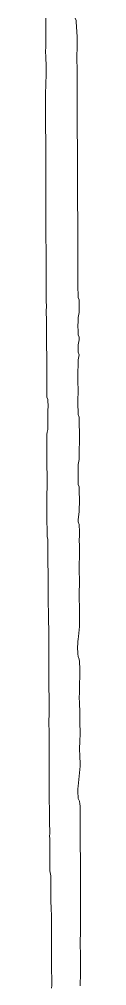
# Model space of a CAD drawing. Extents: x -16 to 11205, y -14909 to 147.
# Drawn here: x 214.55 to 214.85, y 7.12 to 15.32 of the extents above; entities that cross this region are included whole.
import ezdxf

# ---------------------------------------------------------------- set-up
doc = ezdxf.new("R2010")
doc.units = 0
doc.layers.get('0').update_dxf_attribs({"color": 1, "linetype": 'CONTINUOUS', "lineweight": 15, "true_color": 0xff0000})

msp = doc.modelspace()

# ---------------------------------------------------------------- linework, layer by layer
for p, q in [((214.5522, 15.3101), (214.5519, 15.289)), ((214.5519, 15.289), (214.552, 15.2678)), ((214.552, 15.2678), (214.5521, 15.2466)), ((214.5524, 15.3313), (214.5522, 15.3101)), ((214.8088, 15.3096), (214.8008, 15.3312)), ((214.8099, 15.2884), (214.8088, 15.3096)), ((214.8113, 15.2672), (214.8099, 15.2884)), ((214.813, 15.2462), (214.8113, 15.2672)), ((214.5521, 15.2466), (214.5522, 15.2255)), ((214.5522, 15.2255), (214.5524, 15.2043)), ((214.5525, 15.1831), (214.5523, 15.162)), ((214.5524, 15.2043), (214.5525, 15.1831)), ((214.8145, 15.2251), (214.813, 15.2462)), ((214.8157, 15.204), (214.8145, 15.2251)), ((214.8166, 15.1829), (214.8157, 15.204)), ((214.8169, 15.1618), (214.8166, 15.1829)), ((214.5514, 15.0985), (214.5513, 15.0773)), ((214.5516, 15.1196), (214.5514, 15.0985)), ((214.5518, 15.1408), (214.5516, 15.1196)), ((214.5523, 15.162), (214.5518, 15.1408)), ((214.8167, 15.0771), (214.8168, 15.0983)), ((214.8168, 15.1195), (214.8169, 15.1406)), ((214.8168, 15.0983), (214.8168, 15.1195)), ((214.8169, 15.1406), (214.8169, 15.1618)), ((214.551, 15.0561), (214.5509, 15.0349)), ((214.5509, 15.0349), (214.5512, 15.0137)), ((214.5513, 15.0773), (214.551, 15.0561)), ((214.5512, 15.0137), (214.552, 14.9926)), ((214.8158, 14.9924), (214.8159, 15.0136)), ((214.8159, 15.0136), (214.8162, 15.0348)), ((214.8162, 15.0348), (214.8164, 15.056)), ((214.8164, 15.056), (214.8167, 15.0771)), ((214.552, 14.9926), (214.5532, 14.9714)), ((214.5532, 14.9714), (214.5546, 14.9503)), ((214.5546, 14.9503), (214.5559, 14.9292)), ((214.8159, 14.9713), (214.8158, 14.9924)), ((214.816, 14.9501), (214.8159, 14.9713)), ((214.8164, 14.9289), (214.816, 14.9501)), ((214.5553, 14.8655), (214.5545, 14.8444)), ((214.5562, 14.8867), (214.5553, 14.8655)), ((214.5559, 14.9292), (214.5566, 14.908)), ((214.5566, 14.908), (214.5562, 14.8867)), ((214.8168, 14.9077), (214.8164, 14.9289)), ((214.8172, 14.8866), (214.8168, 14.9077)), ((214.8174, 14.8654), (214.8172, 14.8866)), ((214.8174, 14.8443), (214.8174, 14.8654)), ((214.5534, 14.7809), (214.5525, 14.7598)), ((214.5539, 14.8021), (214.5534, 14.7809)), ((214.5542, 14.8232), (214.5539, 14.8021)), ((214.5545, 14.8444), (214.5542, 14.8232)), ((214.8172, 14.7596), (214.8173, 14.7807)), ((214.8173, 14.7807), (214.8174, 14.8019)), ((214.8174, 14.8231), (214.8174, 14.8443)), ((214.8174, 14.8019), (214.8174, 14.8231)), ((214.5502, 14.6963), (214.5496, 14.6751)), ((214.5509, 14.7175), (214.5502, 14.6963)), ((214.5517, 14.7386), (214.5509, 14.7175)), ((214.5525, 14.7598), (214.5517, 14.7386)), ((214.8168, 14.7172), (214.817, 14.7384)), ((214.8168, 14.6961), (214.8168, 14.7172)), ((214.817, 14.6749), (214.8168, 14.6961)), ((214.817, 14.7384), (214.8172, 14.7596)), ((214.5496, 14.6751), (214.5495, 14.6539)), ((214.5495, 14.6539), (214.5497, 14.6327)), ((214.5497, 14.6327), (214.5503, 14.6115)), ((214.5503, 14.6115), (214.5506, 14.5904)), ((214.8175, 14.6537), (214.817, 14.6749)), ((214.8179, 14.6326), (214.8175, 14.6537)), ((214.8181, 14.6114), (214.8179, 14.6326)), ((214.8181, 14.5902), (214.8181, 14.6114)), ((214.5499, 14.5269), (214.5496, 14.5057)), ((214.5503, 14.5481), (214.5499, 14.5269)), ((214.5507, 14.5692), (214.5503, 14.5481)), ((214.5506, 14.5904), (214.5507, 14.5692)), ((214.818, 14.5691), (214.8181, 14.5902)), ((214.818, 14.5479), (214.818, 14.5691)), ((214.818, 14.5267), (214.818, 14.5479)), ((214.8181, 14.5055), (214.818, 14.5267)), ((214.5496, 14.5057), (214.5498, 14.4845)), ((214.5498, 14.4845), (214.5503, 14.4633)), ((214.5503, 14.4633), (214.5507, 14.4422)), ((214.5507, 14.4422), (214.5508, 14.421)), ((214.818, 14.4632), (214.8181, 14.4844)), ((214.818, 14.442), (214.818, 14.4632)), ((214.8181, 14.4209), (214.818, 14.442)), ((214.8181, 14.4844), (214.8181, 14.5055)), ((214.5508, 14.421), (214.5507, 14.3998)), ((214.5507, 14.3998), (214.5507, 14.3787)), ((214.5507, 14.3787), (214.5511, 14.3575)), ((214.5511, 14.3575), (214.5516, 14.3363)), ((214.8184, 14.3997), (214.8181, 14.4209)), ((214.8186, 14.3785), (214.8184, 14.3997)), ((214.819, 14.3574), (214.8186, 14.3785)), ((214.819, 14.3362), (214.819, 14.3574)), ((214.5516, 14.3363), (214.5521, 14.3152)), ((214.5521, 14.3152), (214.5523, 14.294)), ((214.5523, 14.294), (214.5525, 14.2728)), ((214.8191, 14.315), (214.819, 14.3362)), ((214.8193, 14.2939), (214.8191, 14.315)), ((214.8195, 14.2727), (214.8193, 14.2939)), ((214.5525, 14.2728), (214.5526, 14.2517)), ((214.5526, 14.2517), (214.5527, 14.2305)), ((214.5527, 14.2093), (214.5526, 14.1882)), ((214.5527, 14.2305), (214.5527, 14.2093)), ((214.8199, 14.2515), (214.8195, 14.2727)), ((214.8203, 14.2304), (214.8199, 14.2515)), ((214.8204, 14.2092), (214.8203, 14.2304)), ((214.8204, 14.188), (214.8204, 14.2092)), ((214.5523, 14.167), (214.5522, 14.1458)), ((214.5522, 14.1458), (214.5522, 14.1247)), ((214.5522, 14.1247), (214.5523, 14.1035)), ((214.5526, 14.1882), (214.5523, 14.167)), ((214.8205, 14.1668), (214.8204, 14.188)), ((214.8204, 14.1033), (214.8205, 14.1245)), ((214.8206, 14.1457), (214.8205, 14.1668)), ((214.8205, 14.1245), (214.8206, 14.1457)), ((214.5522, 14.0612), (214.5521, 14.04)), ((214.5521, 14.04), (214.5522, 14.0188)), ((214.5523, 14.0823), (214.5522, 14.0612)), ((214.5523, 14.1035), (214.5523, 14.0823)), ((214.8203, 14.0822), (214.8204, 14.1033)), ((214.8204, 14.061), (214.8203, 14.0822)), ((214.8205, 14.0398), (214.8204, 14.061)), ((214.8205, 14.0186), (214.8205, 14.0398)), ((214.5522, 14.0188), (214.5521, 13.9976)), ((214.5521, 13.9976), (214.5521, 13.9765)), ((214.5521, 13.9765), (214.5521, 13.9553)), ((214.5521, 13.9553), (214.5523, 13.9341)), ((214.8204, 13.9763), (214.8205, 13.9975)), ((214.8204, 13.9551), (214.8204, 13.9763)), ((214.8204, 13.934), (214.8204, 13.9551)), ((214.8205, 13.9975), (214.8205, 14.0186)), ((214.5523, 13.9341), (214.5526, 13.913)), ((214.5526, 13.913), (214.5529, 13.8918)), ((214.5529, 13.8918), (214.553, 13.8706)), ((214.553, 13.8706), (214.553, 13.8495)), ((214.82, 13.8493), (214.8201, 13.8705)), ((214.8201, 13.8705), (214.8202, 13.8916)), ((214.8202, 13.8916), (214.8203, 13.9128)), ((214.8203, 13.9128), (214.8204, 13.934)), ((214.553, 13.8495), (214.5532, 13.8283)), ((214.5532, 13.8283), (214.5534, 13.8071)), ((214.5534, 13.8071), (214.5536, 13.786)), ((214.5536, 13.786), (214.5537, 13.7648)), ((214.8201, 13.8281), (214.82, 13.8493)), ((214.8202, 13.807), (214.8201, 13.8281)), ((214.8204, 13.7858), (214.8202, 13.807)), ((214.8206, 13.7646), (214.8204, 13.7858)), ((214.5536, 13.7436), (214.5534, 13.7224)), ((214.5534, 13.7224), (214.5534, 13.7013)), ((214.5534, 13.7013), (214.5534, 13.6801)), ((214.5537, 13.7648), (214.5536, 13.7436)), ((214.8208, 13.7435), (214.8206, 13.7646)), ((214.821, 13.7223), (214.8208, 13.7435)), ((214.8214, 13.7012), (214.821, 13.7223)), ((214.822, 13.68), (214.8214, 13.7012)), ((214.5534, 13.6801), (214.5535, 13.6589)), ((214.5535, 13.6589), (214.5535, 13.6378)), ((214.5535, 13.6378), (214.5535, 13.6166)), ((214.8224, 13.6588), (214.822, 13.68)), ((214.8228, 13.6377), (214.8224, 13.6588)), ((214.823, 13.6165), (214.8228, 13.6377)), ((214.5527, 13.5531), (214.5526, 13.5319)), ((214.553, 13.5743), (214.5527, 13.5531)), ((214.5533, 13.5954), (214.553, 13.5743)), ((214.5535, 13.6166), (214.5533, 13.5954)), ((214.8229, 13.5318), (214.823, 13.5529)), ((214.8231, 13.5953), (214.823, 13.6165)), ((214.823, 13.5529), (214.8231, 13.5741)), ((214.8231, 13.5741), (214.8231, 13.5953)), ((214.5526, 13.5319), (214.5527, 13.5108)), ((214.5527, 13.5108), (214.553, 13.4896)), ((214.553, 13.4896), (214.5532, 13.4684)), ((214.5532, 13.4684), (214.5535, 13.4472)), ((214.8229, 13.5106), (214.8229, 13.5318)), ((214.8231, 13.4894), (214.8229, 13.5106)), ((214.8233, 13.4683), (214.8231, 13.4894)), ((214.8235, 13.4471), (214.8233, 13.4683)), ((214.5535, 13.4472), (214.5538, 13.4261)), ((214.5538, 13.4261), (214.5541, 13.4049)), ((214.5541, 13.4049), (214.5543, 13.3837)), ((214.5543, 13.3837), (214.5547, 13.3626)), ((214.8237, 13.426), (214.8235, 13.4471)), ((214.8238, 13.4048), (214.8237, 13.426)), ((214.8241, 13.3836), (214.8238, 13.4048)), ((214.8242, 13.3624), (214.8241, 13.3836)), ((214.5547, 13.3626), (214.555, 13.3414)), ((214.555, 13.3414), (214.5553, 13.3202)), ((214.5553, 13.3202), (214.5555, 13.2991)), ((214.5555, 13.2991), (214.5558, 13.2779)), ((214.8234, 13.2777), (214.8236, 13.2988)), ((214.8236, 13.2988), (214.8239, 13.32)), ((214.8239, 13.32), (214.8242, 13.3412)), ((214.8242, 13.3412), (214.8242, 13.3624)), ((214.5553, 13.2144), (214.5549, 13.1932)), ((214.5557, 13.2355), (214.5553, 13.2144)), ((214.5559, 13.2567), (214.5557, 13.2355)), ((214.5558, 13.2779), (214.5559, 13.2567)), ((214.8228, 13.193), (214.823, 13.2142)), ((214.823, 13.2142), (214.8232, 13.2353)), ((214.8232, 13.2353), (214.8233, 13.2565)), ((214.8233, 13.2565), (214.8234, 13.2777)), ((214.5549, 13.1932), (214.5548, 13.172)), ((214.5548, 13.172), (214.555, 13.1509)), ((214.555, 13.1509), (214.5553, 13.1297)), ((214.5553, 13.1297), (214.5556, 13.1085)), ((214.8226, 13.1296), (214.8227, 13.1507)), ((214.8226, 13.1084), (214.8226, 13.1296)), ((214.8227, 13.1719), (214.8228, 13.193)), ((214.8227, 13.1507), (214.8227, 13.1719)), ((214.5556, 13.0874), (214.5555, 13.0662)), ((214.5555, 13.0662), (214.5555, 13.045)), ((214.5555, 13.045), (214.5556, 13.0239)), ((214.5556, 13.1085), (214.5556, 13.0874)), ((214.8226, 13.0873), (214.8226, 13.1084)), ((214.8229, 13.0661), (214.8226, 13.0873)), ((214.8237, 13.045), (214.8229, 13.0661)), ((214.8245, 13.0239), (214.8237, 13.045)), ((214.5556, 13.0239), (214.5557, 13.0027)), ((214.5557, 13.0027), (214.5558, 12.9815)), ((214.5558, 12.9815), (214.556, 12.9604)), ((214.8253, 13.0028), (214.8245, 13.0239)), ((214.826, 12.9816), (214.8253, 13.0028)), ((214.8266, 12.9604), (214.826, 12.9816)), ((214.556, 12.9604), (214.5563, 12.9392)), ((214.5563, 12.9392), (214.5567, 12.918)), ((214.5567, 12.918), (214.557, 12.8969)), ((214.557, 12.8969), (214.5569, 12.8757)), ((214.8335, 12.9389), (214.8266, 12.9604)), ((214.8339, 12.9177), (214.8335, 12.9389)), ((214.834, 12.8966), (214.8339, 12.9177)), ((214.834, 12.8755), (214.834, 12.8966)), ((214.5567, 12.8545), (214.5565, 12.8333)), ((214.5565, 12.8333), (214.5566, 12.8122)), ((214.5566, 12.8122), (214.5569, 12.791)), ((214.5569, 12.8757), (214.5567, 12.8545)), ((214.8265, 12.7906), (214.834, 12.8332)), ((214.834, 12.8544), (214.834, 12.8755)), ((214.834, 12.8332), (214.834, 12.8544)), ((214.5569, 12.791), (214.5572, 12.7699)), ((214.5574, 12.7275), (214.5571, 12.7063)), ((214.5572, 12.7699), (214.5574, 12.7487)), ((214.5574, 12.7487), (214.5574, 12.7275)), ((214.8244, 12.7273), (214.8249, 12.7484)), ((214.8244, 12.7062), (214.8244, 12.7273)), ((214.8249, 12.7484), (214.8257, 12.7695)), ((214.8257, 12.7695), (214.8265, 12.7906)), ((214.5571, 12.7063), (214.5569, 12.6852)), ((214.5569, 12.6852), (214.5569, 12.664)), ((214.5569, 12.664), (214.557, 12.6428)), ((214.557, 12.6428), (214.5573, 12.6217)), ((214.825, 12.6851), (214.8244, 12.7062)), ((214.8259, 12.664), (214.825, 12.6851)), ((214.8269, 12.6428), (214.8259, 12.664)), ((214.8344, 12.6214), (214.8269, 12.6428)), ((214.5573, 12.6217), (214.5577, 12.6005)), ((214.5577, 12.6005), (214.5581, 12.5794)), ((214.5581, 12.5794), (214.5585, 12.5582)), ((214.5585, 12.5582), (214.5588, 12.5371)), ((214.8259, 12.5367), (214.8262, 12.5579)), ((214.8262, 12.5579), (214.8344, 12.6003)), ((214.8344, 12.6003), (214.8344, 12.6214)), ((214.5588, 12.5371), (214.5594, 12.5159)), ((214.5594, 12.5159), (214.5603, 12.4948)), ((214.5603, 12.4948), (214.561, 12.4736)), ((214.561, 12.4736), (214.5612, 12.4524)), ((214.8258, 12.5156), (214.8259, 12.5367)), ((214.8261, 12.4945), (214.8258, 12.5156)), ((214.8335, 12.4733), (214.8261, 12.4945)), ((214.8266, 12.4309), (214.8335, 12.4733)), ((214.5607, 12.4311), (214.5604, 12.41)), ((214.5604, 12.41), (214.5605, 12.3888)), ((214.5605, 12.3888), (214.5609, 12.3677)), ((214.5612, 12.4524), (214.5607, 12.4311)), ((214.8255, 12.3672), (214.826, 12.3884)), ((214.826, 12.3884), (214.8264, 12.4096)), ((214.8264, 12.4096), (214.8266, 12.4309)), ((214.5609, 12.3677), (214.5615, 12.3465)), ((214.5615, 12.3465), (214.5618, 12.3253)), ((214.5618, 12.3253), (214.5618, 12.3041)), ((214.8226, 12.3039), (214.8235, 12.325)), ((214.8235, 12.325), (214.8246, 12.3461)), ((214.8246, 12.3461), (214.8255, 12.3672)), ((214.5602, 12.2405), (214.56, 12.2194)), ((214.5608, 12.2617), (214.5602, 12.2405)), ((214.5614, 12.2828), (214.5608, 12.2617)), ((214.5618, 12.3041), (214.5614, 12.2828)), ((214.8223, 12.2828), (214.8226, 12.3039)), ((214.8226, 12.2616), (214.8223, 12.2828)), ((214.8233, 12.2405), (214.8226, 12.2616)), ((214.8241, 12.2194), (214.8233, 12.2405)), ((214.56, 12.2194), (214.56, 12.1983)), ((214.56, 12.1983), (214.5601, 12.1772)), ((214.5601, 12.1772), (214.5604, 12.1561)), ((214.5604, 12.1561), (214.5609, 12.135)), ((214.8249, 12.1982), (214.8241, 12.2194)), ((214.8254, 12.177), (214.8249, 12.1982)), ((214.8251, 12.1345), (214.8255, 12.1558)), ((214.8255, 12.1558), (214.8254, 12.177)), ((214.5609, 12.135), (214.5618, 12.1139)), ((214.5618, 12.1139), (214.5695, 12.0921)), ((214.5695, 12.0921), (214.5707, 12.071)), ((214.5707, 12.071), (214.5712, 12.05)), ((214.8242, 12.0499), (214.8243, 12.0711)), ((214.8243, 12.0711), (214.8244, 12.0922)), ((214.8244, 12.0922), (214.8247, 12.1134)), ((214.8247, 12.1134), (214.8251, 12.1345)), ((214.5704, 11.9866), (214.5703, 11.9654)), ((214.5708, 12.0077), (214.5704, 11.9866)), ((214.5712, 12.0289), (214.5708, 12.0077)), ((214.5712, 12.05), (214.5712, 12.0289)), ((214.8244, 12.0288), (214.8242, 12.0499)), ((214.8248, 12.0077), (214.8244, 12.0288)), ((214.8255, 11.9866), (214.8248, 12.0077)), ((214.8263, 11.9655), (214.8255, 11.9866)), ((214.5702, 11.9019), (214.5701, 11.8808)), ((214.5704, 11.9231), (214.5702, 11.9019)), ((214.5703, 11.9654), (214.5704, 11.9443)), ((214.5704, 11.9443), (214.5704, 11.9231)), ((214.8342, 11.9438), (214.8263, 11.9655)), ((214.8346, 11.9227), (214.8342, 11.9438)), ((214.8348, 11.9016), (214.8346, 11.9227)), ((214.8352, 11.8804), (214.8348, 11.9016)), ((214.5627, 11.8169), (214.5618, 11.7958)), ((214.5695, 11.8386), (214.5627, 11.8169)), ((214.5699, 11.8597), (214.5695, 11.8386)), ((214.5701, 11.8808), (214.5699, 11.8597)), ((214.8357, 11.8593), (214.8352, 11.8804)), ((214.8361, 11.8381), (214.8357, 11.8593)), ((214.8363, 11.817), (214.8361, 11.8381)), ((214.8364, 11.7958), (214.8363, 11.817)), ((214.5602, 11.7324), (214.5599, 11.7113)), ((214.5605, 11.7535), (214.5602, 11.7324)), ((214.561, 11.7747), (214.5605, 11.7535)), ((214.5618, 11.7958), (214.561, 11.7747)), ((214.8362, 11.7112), (214.8364, 11.7324)), ((214.8365, 11.7747), (214.8364, 11.7958)), ((214.8364, 11.7324), (214.8365, 11.7535)), ((214.8365, 11.7535), (214.8365, 11.7747)), ((214.5597, 11.6902), (214.5596, 11.669)), ((214.5596, 11.669), (214.5599, 11.6479)), ((214.5599, 11.7113), (214.5597, 11.6902)), ((214.8359, 11.6689), (214.836, 11.6901)), ((214.836, 11.6477), (214.8359, 11.6689)), ((214.836, 11.6901), (214.8362, 11.7112)), ((214.5599, 11.6479), (214.5603, 11.6268)), ((214.5603, 11.6268), (214.5607, 11.6056)), ((214.5607, 11.6056), (214.561, 11.5845)), ((214.561, 11.5845), (214.5613, 11.5633)), ((214.8273, 11.5416), (214.8354, 11.5843)), ((214.8354, 11.5843), (214.8359, 11.6055)), ((214.8359, 11.6055), (214.836, 11.6266)), ((214.836, 11.6266), (214.836, 11.6477)), ((214.5613, 11.5633), (214.5616, 11.5421)), ((214.5616, 11.5421), (214.5621, 11.521)), ((214.5621, 11.521), (214.5623, 11.4998)), ((214.5623, 11.4998), (214.5625, 11.4786)), ((214.8254, 11.4783), (214.8259, 11.4994)), ((214.8259, 11.4994), (214.8265, 11.5205)), ((214.8265, 11.5205), (214.8273, 11.5416)), ((214.5625, 11.4786), (214.5626, 11.4574)), ((214.5626, 11.4574), (214.5627, 11.4362)), ((214.5627, 11.4362), (214.5629, 11.415)), ((214.5629, 11.415), (214.563, 11.3938)), ((214.8253, 11.4571), (214.8254, 11.4783)), ((214.8256, 11.436), (214.8253, 11.4571)), ((214.8261, 11.4149), (214.8256, 11.436)), ((214.8265, 11.3938), (214.8261, 11.4149)), ((214.5625, 11.3302), (214.5623, 11.3091)), ((214.5627, 11.3514), (214.5625, 11.3302)), ((214.5629, 11.3726), (214.5627, 11.3514)), ((214.563, 11.3938), (214.5629, 11.3726)), ((214.827, 11.3726), (214.8265, 11.3938)), ((214.8342, 11.3512), (214.827, 11.3726)), ((214.8344, 11.33), (214.8342, 11.3512)), ((214.8347, 11.3088), (214.8344, 11.33)), ((214.5616, 11.2456), (214.5615, 11.2244)), ((214.5618, 11.2667), (214.5616, 11.2456)), ((214.562, 11.2879), (214.5618, 11.2667)), ((214.5623, 11.3091), (214.562, 11.2879)), ((214.8353, 11.2877), (214.8347, 11.3088)), ((214.8361, 11.2665), (214.8353, 11.2877)), ((214.8367, 11.2454), (214.8361, 11.2665)), ((214.8367, 11.2243), (214.8367, 11.2454)), ((214.5615, 11.2244), (214.5616, 11.2033)), ((214.5616, 11.2033), (214.5617, 11.1821)), ((214.5617, 11.1821), (214.5617, 11.1609)), ((214.5617, 11.1609), (214.5617, 11.1398)), ((214.8349, 11.1397), (214.8352, 11.1609)), ((214.8352, 11.1609), (214.8357, 11.1821)), ((214.8357, 11.1821), (214.8363, 11.2032)), ((214.8363, 11.2032), (214.8367, 11.2243)), ((214.5617, 11.1398), (214.5616, 11.1186)), ((214.5616, 11.1186), (214.5616, 11.0975)), ((214.5616, 11.0975), (214.5617, 11.0763)), ((214.5617, 11.0763), (214.5619, 11.0552)), ((214.8267, 11.055), (214.8269, 11.0761)), ((214.8269, 11.0761), (214.8349, 11.1397)), ((214.5619, 11.0552), (214.5621, 11.034)), ((214.5621, 11.034), (214.5624, 11.0129)), ((214.5624, 11.0129), (214.5628, 10.9917)), ((214.8341, 11.0336), (214.8267, 11.055)), ((214.835, 11.0124), (214.8341, 11.0336)), ((214.8361, 10.9913), (214.835, 11.0124)), ((214.5628, 10.9917), (214.5632, 10.9706)), ((214.5632, 10.9706), (214.5635, 10.9494)), ((214.5635, 10.9494), (214.5637, 10.9282)), ((214.5637, 10.9282), (214.57, 10.9068)), ((214.836, 10.9068), (214.8362, 10.9279)), ((214.8366, 10.9702), (214.8361, 10.9913)), ((214.8362, 10.9279), (214.8365, 10.9491)), ((214.8365, 10.9491), (214.8366, 10.9702)), ((214.57, 10.9068), (214.5703, 10.8857)), ((214.5703, 10.8857), (214.5705, 10.8645)), ((214.5705, 10.8645), (214.5706, 10.8434)), ((214.5706, 10.8434), (214.5707, 10.8222)), ((214.836, 10.8856), (214.836, 10.9068)), ((214.8361, 10.8644), (214.836, 10.8856)), ((214.8362, 10.8432), (214.8361, 10.8644)), ((214.8365, 10.822), (214.8362, 10.8432)), ((214.5705, 10.7587), (214.5704, 10.7376)), ((214.5707, 10.7799), (214.5705, 10.7587)), ((214.5707, 10.8222), (214.5707, 10.8011)), ((214.5707, 10.8011), (214.5707, 10.7799)), ((214.8364, 10.7375), (214.8369, 10.7586)), ((214.8368, 10.8009), (214.8365, 10.822)), ((214.837, 10.7798), (214.8368, 10.8009)), ((214.8369, 10.7586), (214.837, 10.7798)), ((214.5704, 10.7376), (214.5703, 10.7164)), ((214.5703, 10.7164), (214.5705, 10.6952)), ((214.5705, 10.6952), (214.5707, 10.674)), ((214.5707, 10.674), (214.5709, 10.6529)), ((214.8355, 10.6951), (214.8358, 10.7163)), ((214.8355, 10.6739), (214.8355, 10.6951)), ((214.8356, 10.6527), (214.8355, 10.6739)), ((214.8358, 10.7163), (214.8364, 10.7375)), ((214.5709, 10.6529), (214.571, 10.6317)), ((214.571, 10.6317), (214.5711, 10.6105)), ((214.5711, 10.6105), (214.5712, 10.5894)), ((214.5712, 10.5894), (214.5712, 10.5682)), ((214.8358, 10.6315), (214.8356, 10.6527)), ((214.836, 10.6103), (214.8358, 10.6315)), ((214.8363, 10.5892), (214.836, 10.6103)), ((214.8366, 10.568), (214.8363, 10.5892)), ((214.5712, 10.5682), (214.5713, 10.5471)), ((214.5713, 10.5259), (214.5712, 10.5047)), ((214.5712, 10.5047), (214.5712, 10.4835)), ((214.5713, 10.5471), (214.5713, 10.5259)), ((214.8359, 10.4835), (214.8367, 10.5046)), ((214.8367, 10.5469), (214.8366, 10.568)), ((214.8369, 10.5258), (214.8367, 10.5469)), ((214.8367, 10.5046), (214.8369, 10.5258)), ((214.5712, 10.4835), (214.5714, 10.4623)), ((214.5714, 10.4623), (214.5718, 10.4411)), ((214.5718, 10.4411), (214.5723, 10.4199)), ((214.5723, 10.4199), (214.5725, 10.3988)), ((214.8346, 10.4411), (214.835, 10.4623)), ((214.8348, 10.4198), (214.8346, 10.4411)), ((214.8353, 10.3986), (214.8348, 10.4198)), ((214.835, 10.4623), (214.8359, 10.4835)), ((214.5725, 10.3988), (214.5727, 10.3776)), ((214.5727, 10.3776), (214.573, 10.3564)), ((214.573, 10.3564), (214.5734, 10.3353)), ((214.8358, 10.3774), (214.8353, 10.3986)), ((214.8363, 10.3562), (214.8358, 10.3774)), ((214.8368, 10.3351), (214.8363, 10.3562)), ((214.5734, 10.3353), (214.574, 10.3141)), ((214.574, 10.3141), (214.5744, 10.2929)), ((214.5744, 10.2929), (214.5747, 10.2718)), ((214.5747, 10.2718), (214.5748, 10.2506)), ((214.8374, 10.3139), (214.8368, 10.3351)), ((214.8377, 10.2928), (214.8374, 10.3139)), ((214.8378, 10.2716), (214.8377, 10.2928)), ((214.8381, 10.2505), (214.8378, 10.2716)), ((214.5748, 10.2506), (214.5751, 10.2295)), ((214.5751, 10.2295), (214.5754, 10.2083)), ((214.5754, 10.2083), (214.5759, 10.1871)), ((214.5759, 10.1871), (214.5765, 10.166)), ((214.8376, 10.1659), (214.8379, 10.1871)), ((214.8379, 10.1871), (214.8382, 10.2082)), ((214.8383, 10.2294), (214.8381, 10.2505)), ((214.8382, 10.2082), (214.8383, 10.2294)), ((214.5765, 10.166), (214.577, 10.1448)), ((214.577, 10.1448), (214.5772, 10.1236)), ((214.5772, 10.1025), (214.5771, 10.0813)), ((214.5772, 10.1236), (214.5772, 10.1025)), ((214.828, 10.0806), (214.8376, 10.1659)), ((214.5771, 10.0813), (214.5771, 10.0602)), ((214.5771, 10.0602), (214.5771, 10.039)), ((214.5771, 10.039), (214.5774, 10.0178)), ((214.5774, 10.0178), (214.5773, 9.9966)), ((214.8212, 9.9965), (214.8222, 10.0176)), ((214.8222, 10.0176), (214.8239, 10.0386)), ((214.8239, 10.0386), (214.8259, 10.0595)), ((214.8259, 10.0595), (214.828, 10.0806)), ((214.5772, 9.9755), (214.577, 9.9543)), ((214.577, 9.9543), (214.577, 9.9331)), ((214.577, 9.9331), (214.577, 9.912)), ((214.5773, 9.9966), (214.5772, 9.9755)), ((214.8211, 9.9753), (214.8212, 9.9965)), ((214.8221, 9.9542), (214.8211, 9.9753)), ((214.824, 9.9333), (214.8221, 9.9542)), ((214.8264, 9.9124), (214.824, 9.9333)), ((214.577, 9.912), (214.5771, 9.8908)), ((214.5771, 9.8908), (214.5771, 9.8696)), ((214.5771, 9.8696), (214.5772, 9.8485)), ((214.5772, 9.8485), (214.5772, 9.8273)), ((214.836, 9.89), (214.8264, 9.9124)), ((214.8376, 9.8691), (214.836, 9.89)), ((214.8388, 9.8481), (214.8376, 9.8691)), ((214.8397, 9.827), (214.8388, 9.8481)), ((214.5772, 9.8273), (214.5774, 9.8061)), ((214.5774, 9.8061), (214.5775, 9.785)), ((214.5775, 9.785), (214.5776, 9.7638)), ((214.5776, 9.7638), (214.5777, 9.7426)), ((214.8401, 9.8059), (214.8397, 9.827)), ((214.8397, 9.7425), (214.84, 9.7636)), ((214.84, 9.7636), (214.8401, 9.7848)), ((214.8401, 9.7848), (214.8401, 9.8059)), ((214.5777, 9.7426), (214.5778, 9.7214)), ((214.5778, 9.7214), (214.5779, 9.7003)), ((214.5779, 9.7003), (214.5782, 9.6791)), ((214.8376, 9.6791), (214.8384, 9.7002)), ((214.8384, 9.7002), (214.8392, 9.7214)), ((214.8392, 9.7214), (214.8397, 9.7425)), ((214.5782, 9.6791), (214.5785, 9.6579)), ((214.5785, 9.6579), (214.5788, 9.6368)), ((214.5788, 9.6368), (214.5791, 9.6156)), ((214.5791, 9.6156), (214.5794, 9.5944)), ((214.8362, 9.5943), (214.8365, 9.6155)), ((214.8365, 9.6155), (214.8367, 9.6367)), ((214.8367, 9.6367), (214.837, 9.6579)), ((214.837, 9.6579), (214.8376, 9.6791)), ((214.5794, 9.5944), (214.5795, 9.5733)), ((214.5795, 9.5733), (214.5795, 9.5521)), ((214.5795, 9.5521), (214.5796, 9.5309)), ((214.5796, 9.5309), (214.5796, 9.5097)), ((214.8358, 9.5731), (214.8362, 9.5943)), ((214.8358, 9.5518), (214.8358, 9.5731)), ((214.8363, 9.5306), (214.8358, 9.5518)), ((214.8374, 9.5094), (214.8363, 9.5306)), ((214.5796, 9.5097), (214.5797, 9.4886)), ((214.5797, 9.4886), (214.5799, 9.4674)), ((214.58, 9.4462), (214.5798, 9.4251)), ((214.5799, 9.4674), (214.58, 9.4462)), ((214.8385, 9.4883), (214.8374, 9.5094)), ((214.8393, 9.4671), (214.8385, 9.4883)), ((214.8397, 9.446), (214.8393, 9.4671)), ((214.8397, 9.4249), (214.8397, 9.446)), ((214.5793, 9.3827), (214.5792, 9.3616)), ((214.5792, 9.3616), (214.5792, 9.3404)), ((214.5795, 9.4039), (214.5793, 9.3827)), ((214.5798, 9.4251), (214.5795, 9.4039)), ((214.8396, 9.4037), (214.8397, 9.4249)), ((214.8396, 9.3825), (214.8396, 9.4037)), ((214.84, 9.3613), (214.8396, 9.3825)), ((214.8406, 9.3402), (214.84, 9.3613)), ((214.5792, 9.3404), (214.5793, 9.3192)), ((214.5793, 9.3192), (214.5794, 9.2981)), ((214.5794, 9.2981), (214.5795, 9.2769)), ((214.5795, 9.2769), (214.5796, 9.2557)), ((214.8411, 9.319), (214.8406, 9.3402)), ((214.8417, 9.2979), (214.8411, 9.319)), ((214.8421, 9.2767), (214.8417, 9.2979)), ((214.8422, 9.2556), (214.8421, 9.2767)), ((214.5796, 9.2557), (214.5799, 9.2346)), ((214.5799, 9.2346), (214.5802, 9.2134)), ((214.5802, 9.2134), (214.5805, 9.1922)), ((214.5805, 9.1922), (214.5809, 9.1711)), ((214.839, 9.171), (214.8402, 9.1922)), ((214.8402, 9.1922), (214.8414, 9.2133)), ((214.8414, 9.2133), (214.8421, 9.2344)), ((214.8421, 9.2344), (214.8422, 9.2556)), ((214.5809, 9.1711), (214.5813, 9.1499)), ((214.5813, 9.1499), (214.5817, 9.1287)), ((214.5817, 9.1287), (214.5819, 9.1076)), ((214.5819, 9.1076), (214.5819, 9.0864)), ((214.8377, 9.1285), (214.8381, 9.1498)), ((214.838, 9.1073), (214.8377, 9.1285)), ((214.8391, 9.0861), (214.838, 9.1073)), ((214.8381, 9.1498), (214.839, 9.171)), ((214.5819, 9.0864), (214.5818, 9.0652)), ((214.5818, 9.0652), (214.5818, 9.044)), ((214.5818, 9.044), (214.5819, 9.0228)), ((214.8403, 9.0649), (214.8391, 9.0861)), ((214.8414, 9.0438), (214.8403, 9.0649)), ((214.8418, 9.0227), (214.8414, 9.0438)), ((214.5816, 8.9593), (214.5814, 8.9382)), ((214.5818, 8.9805), (214.5816, 8.9593)), ((214.5819, 9.0017), (214.5818, 8.9805)), ((214.5819, 9.0228), (214.5819, 9.0017)), ((214.8249, 8.8107), (214.8422, 8.9804)), ((214.842, 9.0015), (214.8418, 9.0227)), ((214.8422, 8.9804), (214.842, 9.0015)), ((214.5811, 8.8747), (214.581, 8.8535)), ((214.5812, 8.8958), (214.5811, 8.8747)), ((214.5814, 8.9382), (214.5812, 8.917)), ((214.5812, 8.917), (214.5812, 8.8958)), ((214.581, 8.8535), (214.5809, 8.8323)), ((214.5809, 8.8323), (214.5809, 8.8112)), ((214.5809, 8.8112), (214.5809, 8.79)), ((214.5809, 8.79), (214.581, 8.7688)), ((214.8225, 8.7687), (214.8232, 8.7897)), ((214.8232, 8.7897), (214.8249, 8.8107)), ((214.581, 8.7688), (214.5812, 8.7477)), ((214.5812, 8.7477), (214.5815, 8.7265)), ((214.5815, 8.7265), (214.5818, 8.7053)), ((214.5818, 8.7053), (214.5819, 8.6842)), ((214.8231, 8.7476), (214.8225, 8.7687)), ((214.8249, 8.7267), (214.8231, 8.7476)), ((214.8273, 8.7059), (214.8249, 8.7267)), ((214.8377, 8.6833), (214.8273, 8.7059)), ((214.5819, 8.6842), (214.582, 8.663)), ((214.582, 8.663), (214.5823, 8.6419)), ((214.5823, 8.6419), (214.5826, 8.6207)), ((214.5826, 8.6207), (214.5831, 8.5996)), ((214.8402, 8.6625), (214.8377, 8.6833)), ((214.8422, 8.6416), (214.8402, 8.6625)), ((214.8435, 8.6205), (214.8422, 8.6416)), ((214.8441, 8.5993), (214.8435, 8.6205)), ((214.5831, 8.5996), (214.5835, 8.5784)), ((214.5835, 8.5784), (214.5839, 8.5572)), ((214.5839, 8.5572), (214.5843, 8.5361)), ((214.5843, 8.5361), (214.5845, 8.5149)), ((214.8434, 8.5358), (214.8437, 8.557)), ((214.8434, 8.5146), (214.8434, 8.5358)), ((214.8437, 8.557), (214.844, 8.5781)), ((214.844, 8.5781), (214.8441, 8.5993)), ((214.5845, 8.5149), (214.5848, 8.4937)), ((214.5848, 8.4937), (214.5849, 8.4725)), ((214.5849, 8.4725), (214.5851, 8.4513)), ((214.5851, 8.4513), (214.5851, 8.4301)), ((214.8433, 8.4935), (214.8434, 8.5146)), ((214.8433, 8.4723), (214.8433, 8.4935)), ((214.8434, 8.4511), (214.8433, 8.4723)), ((214.8435, 8.4299), (214.8434, 8.4511)), ((214.585, 8.4089), (214.5849, 8.3878)), ((214.5849, 8.3878), (214.585, 8.3666)), ((214.5851, 8.4301), (214.585, 8.4089)), ((214.8434, 8.3664), (214.8436, 8.3876)), ((214.8436, 8.4088), (214.8435, 8.4299)), ((214.8436, 8.3876), (214.8436, 8.4088)), ((214.585, 8.3666), (214.5852, 8.3455)), ((214.5852, 8.3455), (214.5855, 8.3243)), ((214.5855, 8.3243), (214.5857, 8.3031)), ((214.5857, 8.3031), (214.5858, 8.282)), ((214.8432, 8.3453), (214.8434, 8.3664)), ((214.8432, 8.3241), (214.8432, 8.3453)), ((214.8434, 8.3029), (214.8432, 8.3241)), ((214.8439, 8.2818), (214.8434, 8.3029)), ((214.5858, 8.282), (214.5859, 8.2608)), ((214.5859, 8.2608), (214.586, 8.2396)), ((214.586, 8.2184), (214.5859, 8.1973)), ((214.586, 8.2396), (214.586, 8.2184)), ((214.8444, 8.2606), (214.8439, 8.2818)), ((214.8449, 8.2394), (214.8444, 8.2606)), ((214.8453, 8.2183), (214.8449, 8.2394)), ((214.8456, 8.1971), (214.8453, 8.2183)), ((214.5859, 8.1973), (214.5857, 8.1761)), ((214.5857, 8.1761), (214.5857, 8.155)), ((214.5857, 8.155), (214.586, 8.1338)), ((214.586, 8.1338), (214.5864, 8.1127)), ((214.8451, 8.1124), (214.8452, 8.1336)), ((214.8452, 8.1336), (214.8454, 8.1547)), ((214.8454, 8.1547), (214.8455, 8.1759)), ((214.8455, 8.1759), (214.8456, 8.1971)), ((214.5864, 8.1127), (214.5868, 8.0916)), ((214.5868, 8.0916), (214.5939, 8.0488)), ((214.5939, 8.0488), (214.5945, 8.0277)), ((214.845, 8.0912), (214.8451, 8.1124)), ((214.845, 8.0701), (214.845, 8.0912)), ((214.845, 8.0489), (214.845, 8.0701)), ((214.8451, 8.0277), (214.845, 8.0489)), ((214.5945, 8.0277), (214.5951, 8.0066)), ((214.5951, 8.0066), (214.5955, 7.9855)), ((214.5955, 7.9855), (214.5957, 7.9643)), ((214.5957, 7.9643), (214.5957, 7.9432)), ((214.8446, 7.9431), (214.8447, 7.9642)), ((214.8447, 7.9642), (214.8449, 7.9854)), ((214.8449, 7.9854), (214.845, 8.0066)), ((214.845, 8.0066), (214.8451, 8.0277)), ((214.5949, 7.9009), (214.5945, 7.8797)), ((214.5945, 7.8797), (214.5947, 7.8584)), ((214.5954, 7.9221), (214.5949, 7.9009)), ((214.5957, 7.9432), (214.5954, 7.9221)), ((214.8447, 7.9219), (214.8446, 7.9431)), ((214.8449, 7.9007), (214.8447, 7.9219)), ((214.8453, 7.8796), (214.8449, 7.9007)), ((214.8457, 7.8584), (214.8453, 7.8796)), ((214.5947, 7.8584), (214.5953, 7.8372)), ((214.5953, 7.8372), (214.5962, 7.816)), ((214.5962, 7.816), (214.5971, 7.7948)), ((214.5971, 7.7948), (214.5979, 7.7737)), ((214.846, 7.8372), (214.8457, 7.8584)), ((214.8457, 7.7737), (214.8459, 7.7949)), ((214.8459, 7.7949), (214.8461, 7.816)), ((214.8461, 7.816), (214.846, 7.8372)), ((214.5979, 7.7737), (214.5987, 7.7526)), ((214.5987, 7.7526), (214.5995, 7.7314)), ((214.5995, 7.7314), (214.6001, 7.7103)), ((214.8453, 7.7314), (214.8454, 7.7525)), ((214.8453, 7.7102), (214.8453, 7.7314)), ((214.8454, 7.7525), (214.8457, 7.7737)), ((214.6001, 7.7103), (214.6007, 7.6892)), ((214.6009, 7.6468), (214.6006, 7.6257)), ((214.6007, 7.6892), (214.6009, 7.668)), ((214.6009, 7.668), (214.6009, 7.6468)), ((214.8454, 7.689), (214.8453, 7.7102)), ((214.8456, 7.6679), (214.8454, 7.689)), ((214.8457, 7.6467), (214.8456, 7.6679)), ((214.8459, 7.6255), (214.8457, 7.6467)), ((214.6006, 7.6257), (214.6004, 7.6045)), ((214.6004, 7.6045), (214.6004, 7.5833)), ((214.6004, 7.5833), (214.6005, 7.5622)), ((214.6005, 7.5622), (214.6004, 7.541)), ((214.8449, 7.5408), (214.8454, 7.562)), ((214.8454, 7.562), (214.8459, 7.5831)), ((214.846, 7.6043), (214.8459, 7.6255)), ((214.8459, 7.5831), (214.846, 7.6043)), ((214.5999, 7.4987), (214.5998, 7.4775)), ((214.5998, 7.4775), (214.5999, 7.4563)), ((214.6001, 7.5198), (214.5999, 7.4987)), ((214.6004, 7.541), (214.6001, 7.5198)), ((214.844, 7.4985), (214.8443, 7.5197)), ((214.844, 7.4773), (214.844, 7.4985)), ((214.8441, 7.4562), (214.844, 7.4773)), ((214.8443, 7.5197), (214.8449, 7.5408)), ((214.5996, 7.414), (214.5995, 7.3928)), ((214.5995, 7.3928), (214.5997, 7.3716)), ((214.5998, 7.4351), (214.5996, 7.414)), ((214.5999, 7.4563), (214.5998, 7.4351)), ((214.8444, 7.435), (214.8441, 7.4562)), ((214.8449, 7.4138), (214.8444, 7.435)), ((214.8456, 7.3927), (214.8449, 7.4138)), ((214.846, 7.3715), (214.8456, 7.3927)), ((214.5997, 7.3716), (214.6001, 7.3504)), ((214.6001, 7.3504), (214.6006, 7.3293)), ((214.6006, 7.3293), (214.6009, 7.3081)), ((214.6009, 7.3081), (214.601, 7.2869)), ((214.8461, 7.3503), (214.846, 7.3715)), ((214.846, 7.308), (214.8461, 7.3292)), ((214.8461, 7.2868), (214.846, 7.308)), ((214.8461, 7.3292), (214.8461, 7.3503)), ((214.601, 7.2869), (214.6011, 7.2658)), ((214.6011, 7.2658), (214.6013, 7.2446)), ((214.6013, 7.2446), (214.6017, 7.2234)), ((214.6017, 7.2234), (214.6023, 7.2023)), ((214.8454, 7.2021), (214.8458, 7.2233)), ((214.8458, 7.2233), (214.8461, 7.2444)), ((214.8461, 7.2656), (214.8461, 7.2868)), ((214.8461, 7.2444), (214.8461, 7.2656)), ((214.6023, 7.1388), (214.602, 7.1176)), ((214.6023, 7.2023), (214.6026, 7.1811)), ((214.6025, 7.1599), (214.6023, 7.1388)), ((214.6026, 7.1811), (214.6025, 7.1599)), ((214.8442, 7.1386), (214.8444, 7.1598)), ((214.8444, 7.1174), (214.8442, 7.1386)), ((214.8444, 7.1598), (214.8448, 7.1809)), ((214.8448, 7.1809), (214.8454, 7.2021)), ((214.602, 7.1176), (214.6018, 7.0964))]:
    msp.add_line(p, q)

doc.saveas('drawing.dxf')
